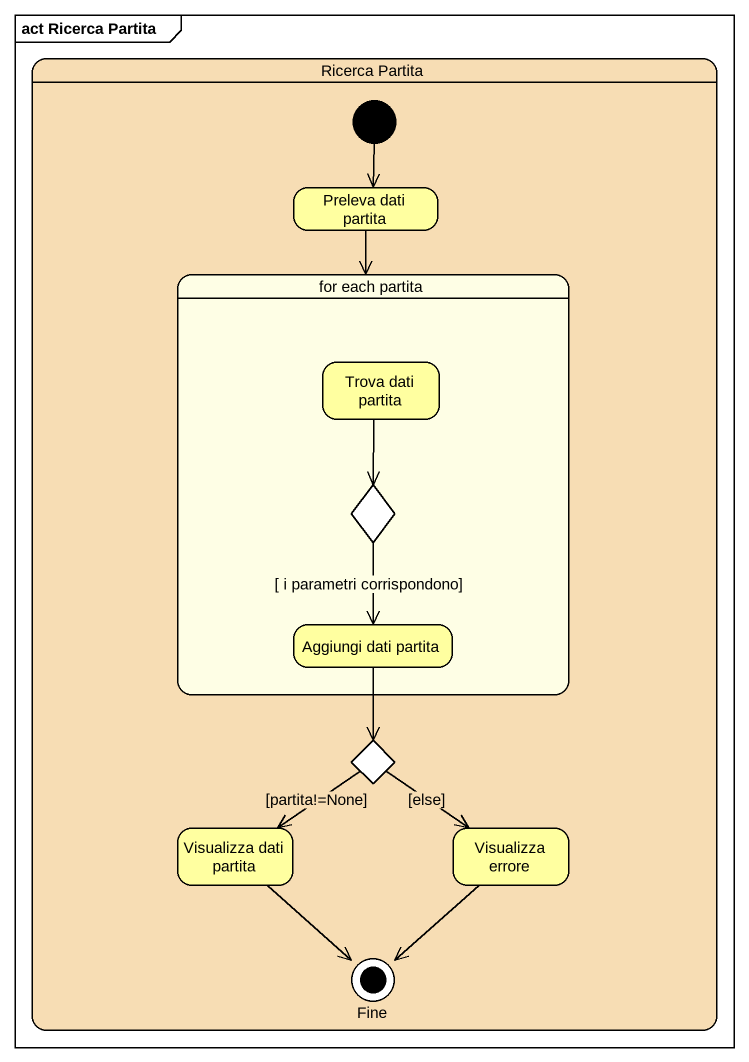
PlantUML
@startuml
mainframe act Ricerca Partita
hide empty description
state "Ricerca Partita" as Ricerca_Partita #F7DDB4 {
  state "Preleva dati partita" as Preleva_dati_partita #FFFFA0
  state "for each partita" as for_each_partita #FEFEE5 {
    state "Trova dati partita" as Trova_dati_partita #FFFFA0
    state choice1 <<choice>>
    state "Aggiungi dati partita" as Aggiungi_dati_partita #FFFFA0
  }
  state choice2 <<choice>>
  state "Visualizza dati partita" as Visualizza_dati_partita #FFFFA0
  state "Visualizza errore" as Visualizza_errore #FFFFA0
  state Fine <<end>>
  [*] --> Preleva_dati_partita
}
Preleva_dati_partita --> for_each_partita
Trova_dati_partita --> choice1
choice1 --> Aggiungi_dati_partita : [ i parametri corrispondono]
Aggiungi_dati_partita --> choice2
choice2 --> Visualizza_dati_partita : [partita!=None]
choice2 --> Visualizza_errore : [else]
Visualizza_dati_partita --> Fine
Visualizza_errore --> Fine
@enduml
